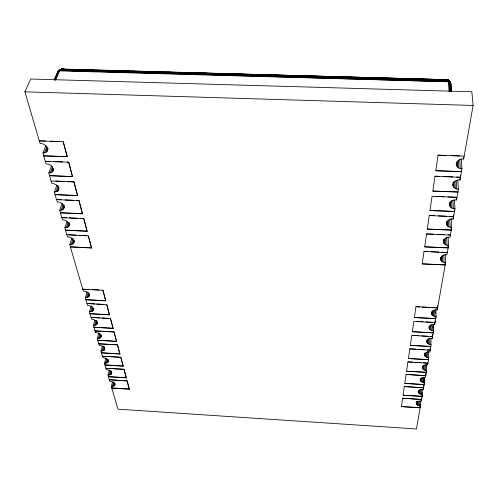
<?xml version="1.0" encoding="UTF-8"?>
<svg xmlns="http://www.w3.org/2000/svg" width="498" height="498" viewBox="0 0 498 498"><rect width="100%" height="100%" fill="white"/><g stroke="black" fill="none" stroke-linecap="round" stroke-linejoin="round"><path stroke-width="0.75" d="M54.357 79.643L58.222 70.89L60.109 69.471L62.406 69.035L446.831 79.692L448.25 80.072L449.084 91.489M71.917 69.465C67.828 70.455 59.617 66.601 57.531 72.347L58.708 70.349L60.999 69.322L447.627 79.997L448.25 80.072L448.194 80.67L450.752 83.39L451.313 91.644M420.069 403.99L420.15 407.812L401.413 406.611L402.608 398.213L421.588 399.408M422.055 392.573L422.148 396.42L403.069 395.225L404.314 386.535L423.636 387.73M424.053 378.524L424.209 384.63L404.787 383.435L406.075 374.434L425.759 375.623M426.307 370.749L426.35 372.404L406.573 371.215L407.906 361.884L412.537 362.158M428.523 358.056L428.573 359.724L408.422 358.541L409.804 348.861L415.861 349.21M431.007 338.416L430.876 346.564L410.34 345.388L411.778 335.341L432.606 336.673L432.525 334.226M433.21 331.201L433.272 332.894L412.332 331.73L413.826 321.291L435.071 322.617L435.009 320.917M435.694 316.983L435.762 318.683L414.404 317.531L415.955 306.681L419.826 306.886M445.044 262.602L445.162 264.98L422.229 263.878L424.016 251.403L427.9 251.583M448.019 245.551L448.15 247.936L424.713 246.852L426.581 233.842L433.49 234.147M451.169 228.489L451.263 230.144L427.303 229.086L429.257 215.491L434.58 215.721M454.419 209.888L454.525 211.544L430.011 210.511L432.052 196.305L456.971 197.314M457.787 180.257L458.397 189.196L457.93 192.091L432.843 191.089L434.984 176.217L439.622 176.392M461.378 170.055L461.497 171.71L435.812 170.746L438.053 155.164L446.507 155.469M450.422 86.247C451.642 83.502 450.049 79.773 446.837 79.692L60.999 69.322L59.1 70.056L54.985 80.141M420.15 407.812L416.446 428.965L117.926 409.163L111.34 386.411L112.473 381.972M420.318 400.921L420.15 407.65L401.413 406.611M420.43 406.057L417.312 405.117L416.266 403.268L417.915 401.575L421.308 401.039L422.148 396.42M422.31 389.442L422.142 396.265L403.069 395.225M422.429 394.609L419.26 393.65L418.202 391.733L419.889 389.978L423.344 389.417L424.209 384.63M424.371 377.552L424.209 384.468L404.787 383.435M426.35 372.404L425.448 377.372L421.93 377.957L420.212 379.781L421.283 381.767L424.508 382.757M426.493 364.474L426.35 372.243L406.573 371.215M426.662 370.468C420.144 370.481 422.011 363.864 427.639 364.878L428.573 359.724M428.71 351.688L428.566 359.562L408.422 358.541M430.876 346.564L429.905 351.924C424.178 350.897 422.242 357.732 428.89 357.72M431.206 344.485C424.421 344.498 426.419 337.426 432.258 338.466L433.272 332.894M433.397 324.634L433.615 330.74L433.266 332.726L412.332 331.73M433.615 330.74C426.68 330.747 428.753 323.439 434.71 324.484L435.762 318.683M435.85 309.544L436.117 316.448L435.75 318.521L414.404 317.531M436.117 316.448C429.033 316.454 431.181 308.891 437.256 309.943L445.162 264.98M445.15 254.422L445.554 262.527L445.156 264.812L422.229 263.878M448.15 247.936L446.905 254.827C440.207 253.719 437.692 262.514 445.554 262.527M448.119 237.253L448.555 245.39L448.138 247.767L424.713 246.852M451.263 230.144L449.962 237.347C443.12 236.239 440.5 245.365 448.555 245.39M451.169 218.585L451.692 227.486L451.256 229.976L427.303 229.086M451.692 227.486C443.438 227.449 446.164 217.968 453.161 219.083L454.525 211.544M454.406 199.847L454.967 208.774L454.512 211.376L430.011 210.511M454.967 208.774C446.507 208.724 449.345 198.87 456.504 199.984L457.93 192.091M458.397 189.196C449.719 189.128 452.676 178.882 460.003 179.996L461.497 171.71M461.273 159.005L461.982 168.691L461.484 171.542L435.812 170.746M461.982 168.691C453.08 168.604 456.162 157.934 463.675 159.043L473.1 105.458L471.836 91.781L30.689 79.02L24.9 91.825L39.305 140.965L63.258 141.669L67.267 156.671L43.7 155.942L45.306 161.433L68.736 162.174L67.23 162.111M129.306 389.206L127.152 380.852L109.386 379.731L127.115 381.001L129.306 389.206L111.745 388.079M43.7 155.942L42.946 153.011C51.257 153.222 46.314 142.571 40.207 143.654L39.373 140.803L45.536 141.027M126.28 377.876L124.046 369.236L105.943 368.271L124.008 369.385L126.28 377.876L108.427 376.756L108.004 375.031L109.361 369.821M123.143 366.148L120.833 357.209L102.42 356.251L120.796 357.365L123.143 366.148L104.991 365.034L104.555 363.254L105.956 358.012M111.34 386.411L114.229 385.863L114.789 383.641M114.229 385.863L115.15 383.896M56.965 185.026L54.375 192.01L55.06 194.706L77.582 195.658L73.916 181.932L51.045 181.004L48.792 172.943C56.909 173.223 52.122 162.914 46.165 163.998L45.368 161.277L49.893 161.445M119.9 354.01L117.509 344.759L98.766 343.807L117.472 344.909L119.9 354.01L101.436 352.901L100.982 351.059L102.339 346.098M112.448 386.398L113.581 381.96M113.438 386.211L114.372 382.508M108.004 375.031L110.942 374.452L111.708 371.477M110.942 374.452L111.876 372.46M109.137 375.013L110.295 370.543M110.133 374.813L111.098 371.091M116.544 341.435L114.061 331.849L94.987 330.909L114.023 332.004L116.544 341.435L97.751 340.333L97.278 338.435L98.878 332.726M104.555 363.254L107.537 362.65L108.489 360.627M105.701 363.235L106.896 358.734M106.721 363.03L107.711 359.282M107.537 362.65L108.327 359.649M113.058 328.4L110.488 318.465L113.058 328.4L93.935 327.31L93.443 325.343L94.888 320.32M100.982 351.059L104.007 350.43L104.779 347.592M102.146 351.04L103.497 346.073M103.179 350.822L104.337 346.564M91.165 305.99L89.466 311.76L89.97 313.796L109.448 314.879L106.97 305.299M57.942 71.314L60.109 69.471M97.278 338.435L99.519 338.179L100.509 334.606M99.519 338.179L100.359 337.769L101.15 334.911M100.359 337.769L101.324 335.776M109.448 314.879L106.777 304.571M98.467 338.403L99.861 333.411M67.025 221.51L64.858 227.773L65.487 230.263L87.1 231.265L83.732 218.659L61.796 217.682L59.729 210.274C67.498 210.666 62.991 201.011 57.326 202.07L56.591 199.58L61.223 199.773M105.694 300.848L102.924 290.147L105.694 300.848L85.861 299.777L85.339 297.667L87.088 291.865M100.932 337.208L101.2 336.524C101.057 333.841 97.832 332.757 95.554 332.54L95.958 331.108M93.443 325.343L95.722 325.07L96.948 320.762M95.722 325.07L96.568 324.646L97.39 321.77M96.568 324.646L97.558 322.623M94.651 325.306L96.089 320.282M89.466 311.76L91.781 311.474L92.833 307.87M91.781 311.474L92.647 311.032L93.275 308.866M110.444 318.62L91.109 317.375L91.657 319.23C94.06 319.355 98.243 321.042 97.154 324.061M92.647 311.032L93.861 308.256M93.232 310.422L93.923 308.237M64.858 227.773C72.907 227.928 67.952 219.238 62.549 219.911L61.852 217.52L66.39 217.726M90.692 311.723L92.174 306.675M85.339 297.667L88.569 296.895L89.435 293.994M106.734 304.726L87.044 303.494L87.611 305.417C90.026 305.629 93.356 306.861 93.499 309.681M88.569 296.895L89.596 294.81M86.59 297.623L88.115 292.55M87.692 297.362L88.999 293.011M69.776 244.568C77.669 244.761 72.845 236.357 67.566 237.017L66.894 234.726L88.339 235.89L91.57 247.979L70.38 246.964L69.776 244.568L71.992 237.951M102.874 290.303L82.774 289.238L89.005 289.413M91.57 247.979L88.339 235.89M87.1 231.265L83.782 218.504L80.757 218.367M72.278 244.194L73.748 239.781M60.383 212.864L82.444 213.835L78.983 200.532L76.667 200.433M73.206 243.647L74.183 240.708M73.829 242.912L74.557 240.702M71.108 244.506L73.075 238.623M82.444 213.835L78.983 200.532M67.411 227.374L69.085 222.5M68.351 226.808L69.546 223.322M68.979 226.036L69.452 224.642M66.215 227.704L68.139 222.139M77.582 195.658L73.972 181.776L67.877 181.527M89.161 296.26C90.275 293.079 85.986 291.199 83.409 291.081L82.817 289.083M58.291 71.27L60.625 69.29L64.142 69.253L60.208 69.44L58.708 70.349L54.749 79.624M63.283 209.253L64.522 205.761M63.918 208.444L64.416 207.05M49.501 175.75L72.509 176.672L68.736 162.174M61.117 210.2L63.103 204.616M62.331 209.851L64.061 204.964M59.729 210.274L62.225 203.296M59.418 70.573L59.586 70.094M78.933 200.694L56.591 199.58M54.375 192.01L57.027 191.562L58.832 186.669M57.027 191.562L58.005 190.933L59.032 188.138M55.795 191.929L58.117 185.642M51.045 181.004L51.867 183.451C55.378 183.351 60.937 187.248 58.005 190.933M52.483 171.804L53.547 169.009M53.137 170.92L53.666 169.519M50.236 172.85L52.645 166.556M51.493 172.464L53.099 168.268M48.792 172.943L51.481 165.952M46.712 151.809L48.101 148.311M47.372 150.882L47.926 149.481M44.422 152.911L46.93 146.624M45.71 152.5L47.652 147.607M42.946 153.011L46.028 145.323M108.097 362.127L108.359 361.498C108.215 358.94 105.097 357.981 102.943 357.763L102.457 356.101M54.245 80.134L57.917 71.444L61.086 69.284L63.887 69.328L62.406 69.035L60.208 69.44M55.595 80.085L60.077 69.95L448.194 80.67L449.401 80.906L450.124 81.828L450.821 91.42M111.496 373.954L111.757 373.344C111.614 370.848 108.539 369.946 106.454 369.728L105.981 368.122M114.777 385.377L115.038 384.792C114.895 382.352 111.869 381.505 109.84 381.287L109.386 379.731M450.323 91.066L449.725 82.058L448.449 81.74L59.144 70.417L59.586 69.894L60.077 69.95L58.627 70.585L58.864 70.94L59.729 70.386L448.194 80.67C452.67 82.145 450.236 88.065 451.269 91.451M449.725 82.058L449.196 80.564L447.297 79.748L448.225 80.545L447.148 79.736C443.899 80.053 447.77 79.275 448.692 80.209C450.267 81.23 451.188 83.154 450.447 84.94L450.678 83.403L450.422 82.232L449.831 82.083L450.472 82.288L450.572 82.867L451.126 91.122M445.666 79.904L447.148 79.736L446.837 79.692L448.76 80.253L449.401 80.906L448.449 81.74L59.467 70.884M450.124 81.828L449.121 80.52L447.721 79.923L449.875 81.242L449.632 81.485M104.007 350.43L104.841 349.235C104.698 346.614 101.53 345.593 99.314 345.375L98.809 343.651M62.779 69.558L63.644 69.471M58.222 70.89L59.48 70.137M450.665 82.824L450.765 83.938M62.045 69.073L61.204 69.471L63.296 69.197M449.762 91.582L449.04 81.274L448.76 80.253L446.831 79.692L448.194 80.67L60.999 69.322L62.219 69.048M60.999 69.322L64.142 69.253M437.238 79.481L447.148 79.736M418.905 79.387L420.455 79.431M436.765 79.861L439.099 79.923M78.136 69.633L90.574 69.975M96.014 70.125L108.446 70.467M113.886 70.616L126.324 70.953M131.765 71.102L144.98 71.469M149.643 71.594L162.858 71.955M167.521 72.086L181.515 72.465M185.399 72.577L199.387 72.957M203.277 73.063L217.265 73.449M221.156 73.555L235.921 73.959M239.028 74.046L253.799 74.451M257.684 74.557L271.678 74.937M275.562 75.049L290.328 75.453M293.44 75.534L308.206 75.939M311.318 76.026L326.862 76.449M329.197 76.518L344.74 76.941M347.069 77.003L362.619 77.433M364.947 77.495L381.269 77.943M382.825 77.987L399.147 78.435M401.481 78.497L417.025 78.927M419.36 78.989L435.682 79.437M24.9 91.825L473.1 105.458M50.161 141.195L59.405 141.525M451.12 155.637L459.573 155.942M43.762 155.787L67.267 156.671M53.66 161.595L62.704 161.937M443.488 176.541L452.763 176.896M456.629 177.045L460.494 177.195M49.563 175.595L72.571 176.516M457.917 191.917L432.843 191.089M55.676 181.029L64.061 181.372M435.831 196.455L444.135 196.791M447.914 196.947L456.218 197.283M55.122 194.55L77.638 195.496M65.089 199.941L73.58 200.302M438.389 215.883L446.762 216.238M449.806 216.369L453.61 216.53M60.439 212.702L82.494 213.679M69.415 217.863L77.732 218.23M437.331 234.321L444.247 234.626M448.088 234.801L450.404 235.075L426.587 234.01M65.537 230.107L87.15 231.103M68.431 234.801L76.107 235.156M79.176 235.299L86.851 235.66M431.007 251.727L438.769 252.088M441.875 252.237L447.322 252.66L424.016 251.403M70.43 246.803L91.62 247.823M92.099 289.575L99.058 289.942M422.148 307.011L429.114 307.378M431.436 307.503L437.624 307.826M85.905 299.622L105.738 300.692M87.804 303.537L94.632 303.911M96.911 304.035L102.98 304.365M416.863 321.459L422.927 321.789M425.964 321.951L432.787 322.324M90.02 313.64L109.485 314.724M92.659 317.463L99.637 317.855M101.959 317.985L108.159 318.334M412.549 335.384L418.718 335.733M421.806 335.901L427.975 336.25M430.291 336.38L432.606 336.511M93.979 327.155L113.102 328.244M430.87 346.396L410.34 345.388M418.127 349.341L424.184 349.689M427.209 349.864L430.235 350.038M97.795 340.184L116.582 341.279M414.846 362.295L421.015 362.656M423.325 362.793L427.956 363.229L407.906 361.884M101.474 352.752L119.943 353.86M105.034 364.885L123.187 365.999M108.464 376.606L126.318 377.721M111.789 387.93L129.343 389.056M445.791 79.711L447.559 79.91M446.158 79.798L446.494 79.973M448.25 80.072L448.829 80.713M449.121 80.52L449.744 81.504M448.094 80.203L448.399 80.57M449.451 80.937L449.669 81.448M95.031 330.753L95.554 332.54M55.06 194.706L56.535 199.735M65.487 230.263L66.838 234.888M70.38 246.964L82.774 289.238M85.861 299.777L87.001 303.649M89.97 313.796L91.066 317.531M93.935 327.31L94.987 330.909M97.751 340.333L98.766 343.807M101.436 352.901L102.42 356.251M104.991 365.034L105.943 368.271M108.427 376.756L109.342 379.881M63.202 141.824L67.211 156.833M68.68 162.329L72.509 176.672M464.186 156.111L438.053 155.164M463.557 157.555L463.675 159.043M459.698 159.522L460.339 168.467M460.389 175.707L460.507 177.363L434.984 176.217M459.903 178.502L460.003 179.996M458.341 160.481L458.863 167.932M457.245 161.165L457.656 167.116M456.542 162.367L456.797 166.089M456.243 163.419L456.349 164.906M456.243 180.786L456.791 188.979M456.411 198.497L456.504 199.984M454.861 181.017L455.346 188.462M453.784 181.733L454.164 187.684M453.037 182.231L453.323 186.7M452.782 184.079L452.875 185.567M452.894 200.383L453.398 208.562M453.516 215.043L453.622 216.698L429.257 215.491M453.074 217.601L453.161 219.083M451.543 200.632L451.985 208.064M450.478 201.373L450.827 207.317M449.787 202.655L449.999 206.371M449.457 202.661L449.563 205.294M449.694 219.114L450.155 227.275M448.405 220.122L448.773 226.795M447.36 220.888L447.64 226.08M446.631 221.467L446.831 225.171M446.314 222.656L446.395 224.137M446.625 237.048L447.055 245.184M445.361 238.063L445.704 244.717M444.334 238.853L444.59 244.026M443.612 239.463L443.793 243.161M443.257 239.949L443.369 242.165M443.73 254.957L444.085 262.328M442.485 255.984L442.759 261.88M441.433 256.059L441.67 261.22M440.755 257.435L440.886 260.379M440.4 257.952L440.469 259.427M437.53 305.517L437.63 307.994L415.955 306.681M437.194 308.405L437.256 309.943M435.489 311.617L435.551 313.149M434.555 310.13L434.785 316.267M434.623 322.187L434.71 324.484M433.385 310.509L433.577 315.875M433.023 325.866L433.104 328.151M432.42 310.702L432.581 315.309M431.76 311.524L431.866 314.593M432.096 324.459L432.308 330.56M431.424 312.246L431.473 313.784M432.208 336.947L432.258 338.466M430.944 324.839L431.125 330.18M430.023 325.817L430.148 329.632M430.185 348.525L430.241 350.2L409.804 348.861M429.344 325.891L429.444 328.941M429.73 338.242L429.923 344.311M429.276 326.57L429.32 328.089M429.008 326.632L429.058 328.163M428.604 338.634L428.766 343.944M427.695 339.617L427.807 343.408M427.047 340.464L427.11 342.742M427.458 351.52L427.633 357.545M427.57 362.631L427.639 364.878M426.686 340.47L426.73 341.989M426.363 352.665L426.493 357.19M426.139 364.76L426.182 366.26M425.448 352.901L425.547 356.674M425.697 373.382L425.759 375.778L406.075 374.434M425.28 365.059L425.423 370.294M424.788 353.014L424.869 356.026M424.452 353.798L424.489 355.304M424.19 365.457L424.302 369.952M423.281 365.706L423.375 369.448M423.58 385.502L423.642 387.886L404.314 386.535M423.163 377.384L423.294 382.589M423.306 387.936L423.344 389.417M422.634 365.831L422.702 368.825M422.298 366.628L422.335 368.128M422.086 377.789L422.192 382.252M421.196 378.05L421.283 381.767M421.557 397.939L421.594 399.57L402.608 398.213M421.121 389.28L421.24 394.447M421.258 398.836L421.308 401.039M420.555 378.194L420.623 381.163M420.225 379.003L420.256 380.491M420.063 389.691L420.156 394.117M419.185 389.959L419.26 393.65M419.148 400.766L419.254 405.895M418.569 390.849L418.613 393.065M418.22 390.936L418.252 392.412M418.108 401.176L418.195 405.577M417.243 401.456L417.312 405.117M416.614 401.625L416.67 404.557M416.241 401.799L416.316 403.922M60.532 69.328L59.586 69.894L61.086 69.284L60.532 69.328"/></g></svg>
